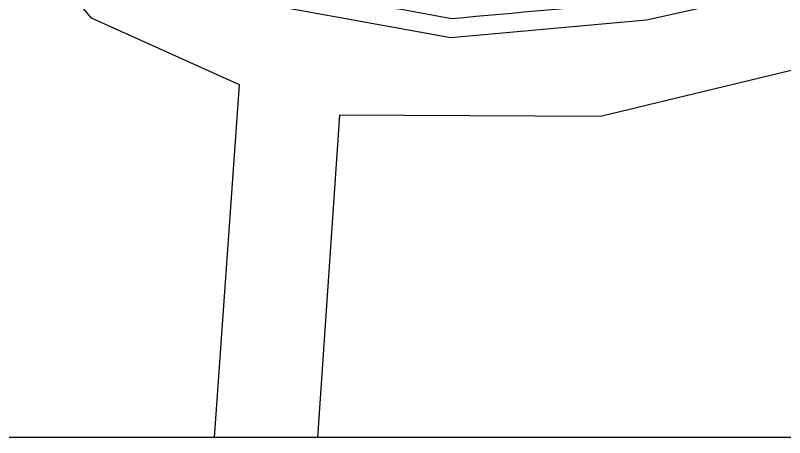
# Model space of a CAD drawing. Header units: millimetres. Extents: x 55520 to 96084, y -58491 to -49645.
# Drawn here: x 55803.4 to 55926.8, y -58111 to -58043.3 of the extents above; entities that cross this region are included whole.
import ezdxf

# ---------------------------------------------------------------- set-up
doc = ezdxf.new("R2010")
doc.units = ezdxf.units.MM
for name, color, linetype in [('Alvenaria Vista', 40, 'Continuous'), ('ARQ-COTAS', 1, 'Continuous'), ('Limite Terreno', 20, 'Continuous'), ('Limites', 250, 'Continuous')]:
    doc.layers.add(name, color=color, linetype=linetype)

msp = doc.modelspace()

# ---------------------------------------------------------------- linework, layer by layer
at = {"layer": 'Alvenaria Vista'}
msp.add_open_spline([(56094.926, -57998.682), (56031.34, -58012.799), (55967.754, -58026.916), (55904.168, -58041.032), (55893.916, -58041.959), (55883.664, -58042.885), (55873.412, -58043.812), (55861.019, -58041.573), (55848.625, -58039.333), (55836.232, -58037.094), (55828.336, -58029.438), (55820.44, -58021.781), (55812.545, -58014.125), (55812.785, -57957.125), (55813.026, -57900.124), (55813.267, -57843.124), (55812.745, -57823.782), (55812.223, -57804.44), (55811.701, -57785.098)], degree=3, knots=[20.3224163, 20.3224163, 20.3224163, 20.3224163, 21.3053757, 21.3053757, 21.3053757, 22.3053757, 22.3053757, 22.3053757, 23.3053757, 23.3053757, 23.3053757, 24.3053757, 24.3053757, 24.3053757, 25.3053757, 25.3053757, 25.3053757, 25.5933686, 25.5933686, 25.5933686, 25.5933686], dxfattribs=at)
at = {"layer": 'ARQ-COTAS'}
msp.add_lwpolyline([(55660.96, -57785.098), (56094.926, -57785.098), (56094.926, -58110.981), (55660.96, -58110.981)], close=True, dxfattribs=at)
at = {"layer": 'Limite Terreno'}
msp.add_lwpolyline([(56094.926, -58001.755), (55904.63, -58044.003), (55873.278, -58046.836), (55834.8, -58039.884), (55809.539, -58015.39), (55810.267, -57843.158), (55808.7, -57785.098)], dxfattribs=at)
at = {"layer": 'Limites'}
for points in [[(55835.353, -58110.981), (55839.348, -58054.41), (55815.595, -58043.71), (55802.818, -58028.243), (55762.886, -57988.135), (55728.565, -58026.334), (55723.915, -58052.427), (55706.061, -58077.259), (55690.265, -58065.088), (55708.08, -58042.763), (55713.263, -58012.697), (55738.555, -57987.51), (55746.597, -57974.725), (55665.361, -57890.946), (55660.96, -57885.923)], [(56094.926, -58017.012), (56080.677, -58015.19), (55897.274, -58059.453), (55855.403, -58059.248), (55851.875, -58110.981)]]:
    msp.add_lwpolyline(points, dxfattribs=at)

doc.saveas('drawing.dxf')
